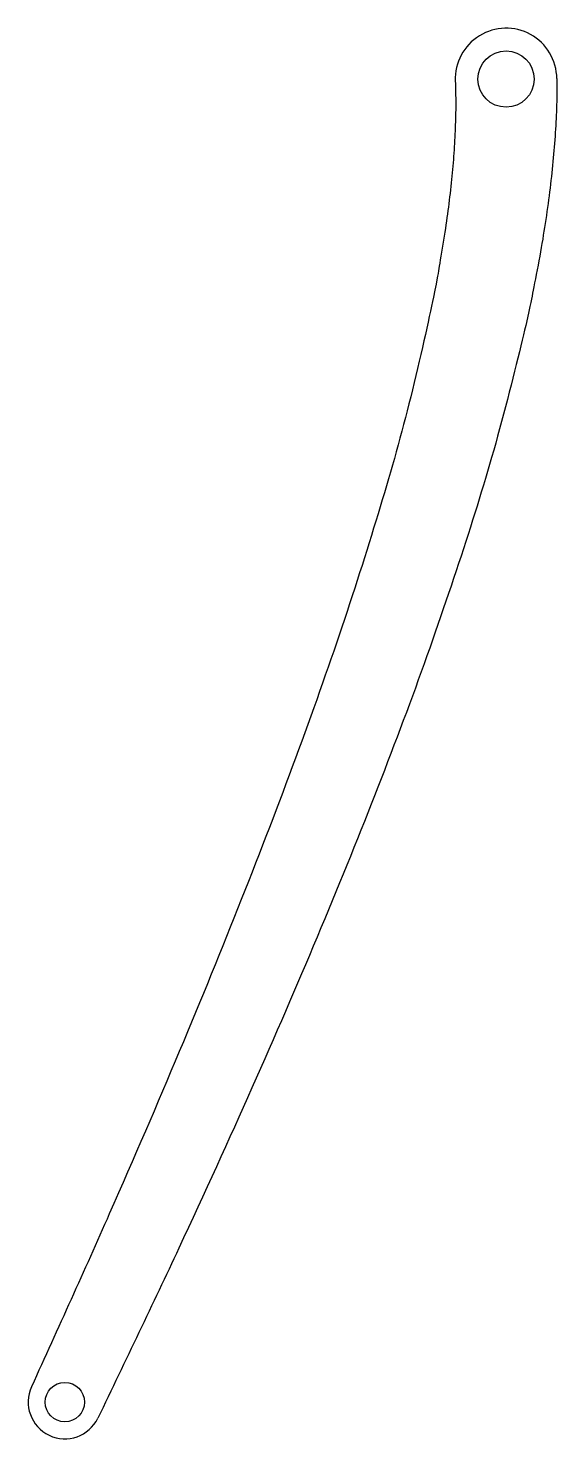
# Model space of a CAD drawing. Header units: millimetres. Extents: x -96 to -3, y -151 to 99.
import ezdxf

# ---------------------------------------------------------------- set-up
doc = ezdxf.new("R2010")
doc.units = ezdxf.units.MM
doc.layers.add('Sketch003', color=7, linetype='CONTINUOUS')

msp = doc.modelspace()

# ---------------------------------------------------------------- linework, layer by layer
at = {"layer": 'Sketch003'}
for centre, radius in [((-11.67, 90.05), 4.99), ((-89.94, -144.43), 3.49)]:
    msp.add_circle(centre, radius, dxfattribs=at)
for centre, radius, start, end in [((-11.67, 90.05), 9.01, 0.6162, -177.8198), ((-89.94, -144.43), 6.51, 155.3253, -25.9358)]:
    msp.add_arc(centre, radius, start, end, dxfattribs=at)
for points in [[(-2.66, 90.15), (-1.93, 21.65), (-84.08, -147.28)], [(-20.67, 89.71), (-18.29, 27.11), (-95.85, -141.71)]]:
    msp.add_open_spline(points, degree=2, dxfattribs=at)

doc.saveas('drawing.dxf')
